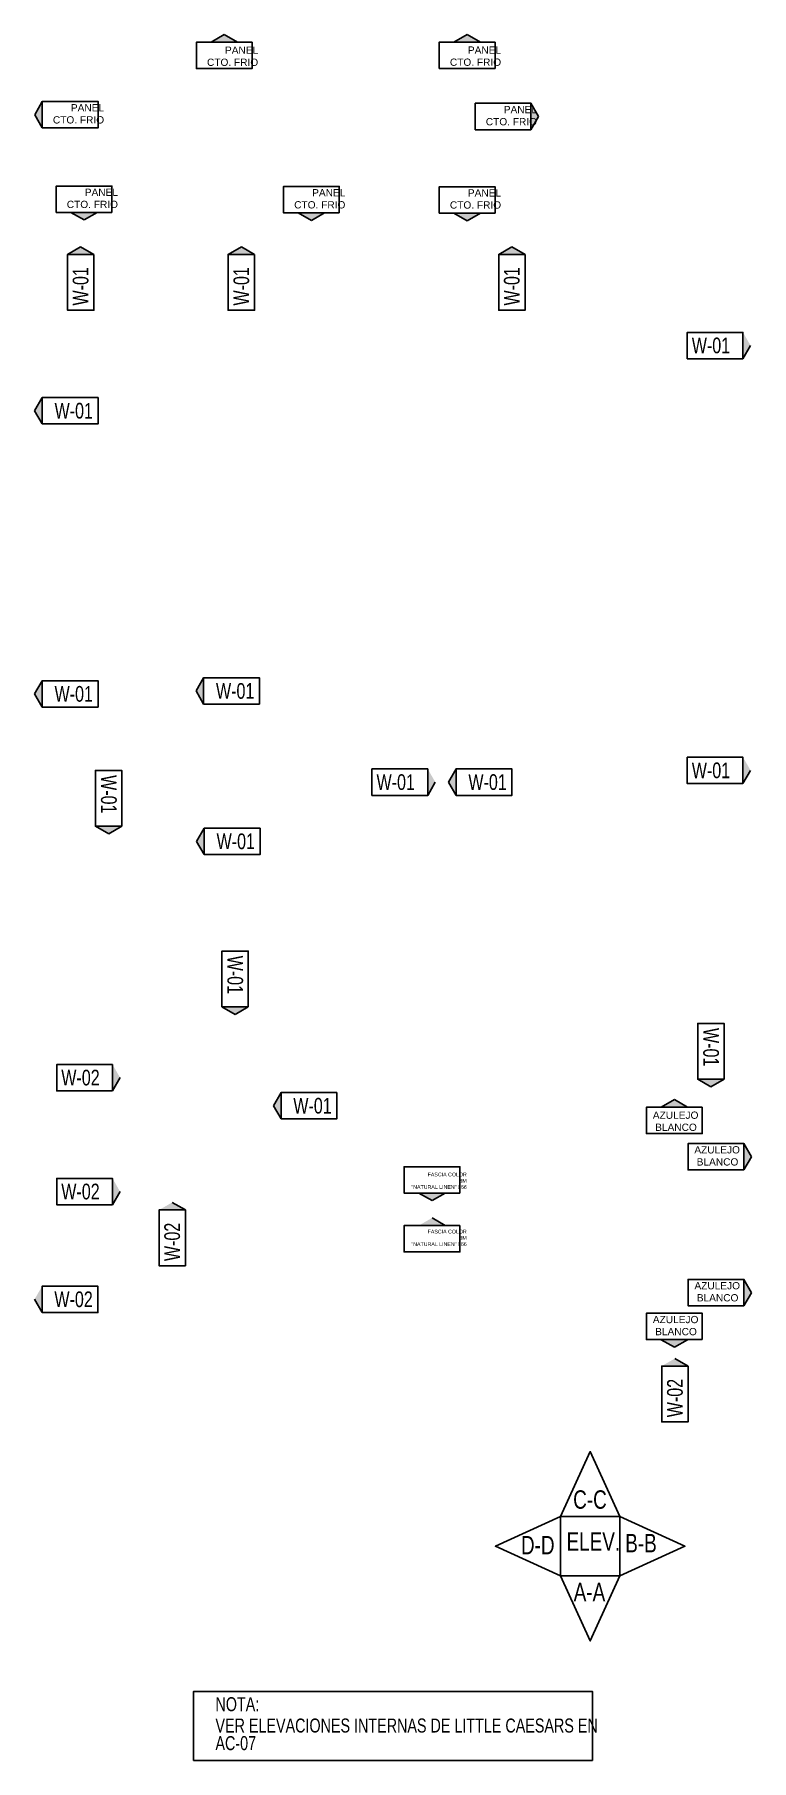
# Model space of a CAD drawing. Header units: metres. Extents: x 289 to 442, y 174 to 231.
# Drawn here: x 433.86 to 442.16, y 182.65 to 202.65 of the extents above; entities that cross this region are included whole.
import ezdxf

# ---------------------------------------------------------------- set-up
doc = ezdxf.new("R2010")
doc.units = ezdxf.units.M
for name, color, linetype in [('A-Acabados en Muros', 2, 'Continuous'), ('A-Acabados en Pared', 1, 'Continuous'), ('Textos Acabado de Pisos', 7, 'Continuous')]:
    doc.layers.add(name, color=color, linetype=linetype)
doc.styles.add('Hidro', font='arial.ttf', dxfattribs={"height": 0.15})
doc.styles.add('SWISS', font='swisscl.ttf')

msp = doc.modelspace()

# ---------------------------------------------------------------- hatches: boundary and pattern name
at = {"layer": 'A-Acabados en Muros', "linetype": 'Continuous'}
h = msp.add_hatch(color=2, dxfattribs=at)
h.dxf.hatch_style = 1
h.paths.add_polyline_path([(435.904, 202.557), (436.209, 202.557), (436.057, 202.646)])
h = msp.add_hatch(color=2, dxfattribs=at)
h.dxf.hatch_style = 1
h.paths.add_polyline_path([(438.718, 202.558), (439.024, 202.558), (438.871, 202.647)])
h = msp.add_hatch(color=2, dxfattribs=at)
h.dxf.hatch_style = 1
h.paths.add_polyline_path([(433.949, 201.565), (433.949, 201.871), (433.861, 201.718)])
h = msp.add_hatch(color=2, dxfattribs=at)
h.dxf.hatch_style = 1
h.paths.add_polyline_path([(439.61, 201.544), (439.61, 201.85), (439.698, 201.697)])
h = msp.add_hatch(color=2, dxfattribs=at)
h.dxf.hatch_style = 1
h.paths.add_polyline_path([(434.28, 200.586), (434.585, 200.586), (434.433, 200.498)])
h = msp.add_hatch(color=2, dxfattribs=at)
h.dxf.hatch_style = 1
h.paths.add_polyline_path([(436.914, 200.58), (437.22, 200.58), (437.067, 200.492)])
h = msp.add_hatch(color=2, dxfattribs=at)
h.dxf.hatch_style = 1
h.paths.add_polyline_path([(438.718, 200.578), (439.024, 200.578), (438.871, 200.49)])
h = msp.add_hatch(color=2, dxfattribs=at)
h.dxf.hatch_style = 1
h.paths.add_polyline_path([(434.393, 200.187), (434.241, 200.099), (434.546, 200.099)])
h = msp.add_hatch(color=2, dxfattribs=at)
h.dxf.hatch_style = 1
h.paths.add_polyline_path([(436.255, 200.187), (436.102, 200.099), (436.408, 200.099)])
h = msp.add_hatch(color=2, dxfattribs=at)
h.dxf.hatch_style = 1
h.paths.add_polyline_path([(439.389, 200.187), (439.236, 200.099), (439.541, 200.099)])
h = msp.add_hatch(color=2, dxfattribs=at)
h.dxf.hatch_style = 1
h.paths.add_polyline_path([(442.154, 199.044), (442.066, 199.196), (442.066, 198.891)])
h = msp.add_hatch(color=2, dxfattribs=at)
h.dxf.hatch_style = 1
h.paths.add_polyline_path([(433.949, 198.136), (433.949, 198.441), (433.86, 198.288)])
h = msp.add_hatch(color=2, dxfattribs=at)
h.dxf.hatch_style = 1
h.paths.add_polyline_path([(433.949, 194.855), (433.949, 195.161), (433.86, 195.008)])
h = msp.add_hatch(color=2, dxfattribs=at)
h.dxf.hatch_style = 1
h.paths.add_polyline_path([(435.818, 194.89), (435.818, 195.195), (435.73, 195.042)])
h = msp.add_hatch(color=2, dxfattribs=at)
h.dxf.hatch_style = 1
h.paths.add_polyline_path([(438.502, 193.986), (438.414, 194.139), (438.414, 193.833)])
h = msp.add_hatch(color=2, dxfattribs=at)
h.dxf.hatch_style = 1
h.paths.add_polyline_path([(438.743, 193.833), (438.743, 194.139), (438.655, 193.986)])
h = msp.add_hatch(color=2, dxfattribs=at)
h.dxf.hatch_style = 1
h.paths.add_polyline_path([(442.154, 194.122), (442.066, 194.275), (442.066, 193.969)])
h = msp.add_hatch(color=2, dxfattribs=at)
h.dxf.hatch_style = 1
h.paths.add_polyline_path([(434.871, 193.476), (434.565, 193.476), (434.718, 193.388)])
h = msp.add_hatch(color=2, dxfattribs=at)
h.dxf.hatch_style = 1
h.paths.add_polyline_path([(435.826, 193.147), (435.826, 193.452), (435.737, 193.3)])
h = msp.add_hatch(color=2, dxfattribs=at)
h.dxf.hatch_style = 1
h.paths.add_polyline_path([(436.334, 191.384), (436.029, 191.384), (436.182, 191.296)])
h = msp.add_hatch(color=2, dxfattribs=at)
h.dxf.hatch_style = 1
h.paths.add_polyline_path([(434.85, 190.563), (434.762, 190.715), (434.762, 190.41)])
h = msp.add_hatch(color=2, dxfattribs=at)
h.dxf.hatch_style = 1
h.paths.add_polyline_path([(441.847, 190.545), (441.542, 190.545), (441.695, 190.457)])
h = msp.add_hatch(color=2, dxfattribs=at)
h.dxf.hatch_style = 1
h.paths.add_polyline_path([(436.715, 190.085), (436.715, 190.39), (436.627, 190.237)])
h = msp.add_hatch(color=2, dxfattribs=at)
h.dxf.hatch_style = 1
h.paths.add_polyline_path([(441.118, 190.221), (441.424, 190.221), (441.271, 190.309)])
h = msp.add_hatch(color=2, dxfattribs=at)
h.dxf.hatch_style = 1
h.paths.add_polyline_path([(442.076, 189.494), (442.076, 189.799), (442.164, 189.647)])
h = msp.add_hatch(color=2, dxfattribs=at)
h.dxf.hatch_style = 1
h.paths.add_polyline_path([(434.85, 189.243), (434.762, 189.396), (434.762, 189.09)])
h = msp.add_hatch(color=2, dxfattribs=at)
h.dxf.hatch_style = 1
h.paths.add_polyline_path([(438.311, 189.226), (438.617, 189.226), (438.464, 189.138)])
h = msp.add_hatch(color=2, dxfattribs=at)
h.dxf.hatch_style = 1
h.paths.add_polyline_path([(435.454, 189.118), (435.302, 189.03), (435.607, 189.03)])
h = msp.add_hatch(color=2, dxfattribs=at)
h.dxf.hatch_style = 1
h.paths.add_polyline_path([(438.311, 188.85), (438.617, 188.85), (438.464, 188.938)])
h = msp.add_hatch(color=2, dxfattribs=at)
h.dxf.hatch_style = 1
h.paths.add_polyline_path([(433.859, 187.995), (433.947, 188.147), (433.947, 187.842)])
h = msp.add_hatch(color=2, dxfattribs=at)
h.dxf.hatch_style = 1
h.paths.add_polyline_path([(442.076, 187.92), (442.076, 188.225), (442.165, 188.072)])
h = msp.add_hatch(color=2, dxfattribs=at)
h.dxf.hatch_style = 1
h.paths.add_polyline_path([(441.118, 187.527), (441.424, 187.527), (441.271, 187.439)])
h = msp.add_hatch(color=2, dxfattribs=at)
h.dxf.hatch_style = 1
h.paths.add_polyline_path([(441.278, 187.31), (441.125, 187.222), (441.43, 187.222)])

# ---------------------------------------------------------------- linework, layer by layer
at = {"layer": 'A-Acabados en Muros', "color": 2, "linetype": 'Continuous'}
for points, elevation in [([(436.38, 202.557), (436.38, 202.252), (435.734, 202.252), (435.734, 202.557)], 2.948), ([(439.194, 202.558), (439.194, 202.253), (438.548, 202.253), (438.548, 202.558)], 2.948), ([(433.949, 201.565), (433.949, 201.871), (434.595, 201.871), (434.595, 201.565)], 2.948), ([(439.61, 201.544), (439.61, 201.85), (438.964, 201.85), (438.964, 201.544)], 2.948), ([(434.756, 200.586), (434.756, 200.891), (434.11, 200.891), (434.11, 200.586)], 2.948), ([(437.39, 200.58), (437.39, 200.886), (436.744, 200.886), (436.744, 200.58)], 2.948), ([(439.194, 200.579), (439.194, 200.884), (438.548, 200.884), (438.548, 200.579)], 2.948), ([(434.546, 200.099), (434.241, 200.099), (434.241, 199.453), (434.546, 199.453)], 2.948), ([(436.408, 200.099), (436.102, 200.099), (436.102, 199.453), (436.408, 199.453)], 2.948), ([(439.541, 200.099), (439.236, 200.099), (439.236, 199.453), (439.541, 199.453)], 2.948), ([(442.066, 198.891), (442.066, 199.196), (441.42, 199.196), (441.42, 198.891)], 2.948), ([(433.949, 198.136), (433.949, 198.441), (434.595, 198.441), (434.595, 198.136)], 2.948), ([(433.949, 194.855), (433.949, 195.161), (434.595, 195.161), (434.595, 194.855)], 2.948), ([(435.818, 194.89), (435.818, 195.195), (436.464, 195.195), (436.464, 194.89)], 2.948), ([(438.414, 193.833), (438.414, 194.139), (437.768, 194.139), (437.768, 193.833)], 2.948), ([(438.743, 193.833), (438.743, 194.139), (439.389, 194.139), (439.389, 193.833)], 2.948), ([(442.066, 193.969), (442.066, 194.275), (441.42, 194.275), (441.42, 193.969)], 2.948), ([(434.871, 193.476), (434.565, 193.476), (434.565, 194.122), (434.87, 194.122)], 5.896), ([(435.826, 193.147), (435.826, 193.452), (436.472, 193.452), (436.472, 193.147)], 2.948), ([(436.334, 191.384), (436.029, 191.384), (436.029, 192.03), (436.334, 192.03)], 2.948), ([(441.847, 190.545), (441.542, 190.545), (441.542, 191.191), (441.847, 191.191)], 2.948), ([(434.762, 190.41), (434.762, 190.715), (434.116, 190.715), (434.116, 190.41)], 2.948), ([(436.715, 190.085), (436.715, 190.39), (437.361, 190.39), (437.361, 190.085)], 2.948), ([(441.594, 190.221), (441.594, 189.915), (440.948, 189.915), (440.948, 190.221)], 2.948), ([(442.076, 189.494), (442.076, 189.799), (441.43, 189.799), (441.43, 189.494)], 2.948), ([(434.762, 189.09), (434.762, 189.396), (434.116, 189.396), (434.116, 189.09)], 2.948), ([(438.787, 189.226), (438.787, 189.531), (438.141, 189.531), (438.141, 189.226)], 2.948), ([(435.607, 189.03), (435.302, 189.03), (435.302, 188.384), (435.607, 188.384)], 2.948), ([(438.787, 188.85), (438.787, 188.544), (438.141, 188.544), (438.141, 188.85)], 2.948), ([(433.947, 187.842), (433.947, 188.147), (434.593, 188.147), (434.593, 187.842)], 2.948), ([(442.076, 187.92), (442.076, 188.225), (441.43, 188.225), (441.43, 187.92)], 2.948), ([(441.594, 187.528), (441.594, 187.833), (440.948, 187.833), (440.948, 187.528)], 2.948), ([(441.43, 187.222), (441.125, 187.222), (441.125, 186.575), (441.43, 186.575)], 2.948)]:
    msp.add_lwpolyline(points, close=True, dxfattribs=dict(at, elevation=elevation))
for points, elevation in [([(435.904, 202.557), (436.057, 202.646)], 2.948), ([(436.209, 202.557), (436.057, 202.646)], 2.948), ([(438.718, 202.558), (438.871, 202.647)], 2.948), ([(439.024, 202.558), (438.871, 202.647)], 2.948), ([(433.949, 201.871), (433.861, 201.718)], 2.948), ([(439.61, 201.85), (439.698, 201.697)], 2.948), ([(433.949, 201.565), (433.861, 201.718)], 2.948), ([(439.61, 201.544), (439.698, 201.697)], 2.948), ([(434.28, 200.586), (434.433, 200.498)], 2.948), ([(434.585, 200.586), (434.433, 200.498)], 2.948), ([(436.914, 200.58), (437.067, 200.492)], 2.948), ([(437.22, 200.58), (437.067, 200.492)], 2.948), ([(438.718, 200.578), (438.871, 200.49)], 2.948), ([(439.024, 200.578), (438.871, 200.49)], 2.948), ([(434.241, 200.099), (434.393, 200.187)], 2.948), ([(434.546, 200.099), (434.393, 200.187)], 2.948), ([(436.102, 200.099), (436.255, 200.187)], 2.948), ([(436.408, 200.099), (436.255, 200.187)], 2.948), ([(439.236, 200.099), (439.389, 200.187)], 2.948), ([(439.541, 200.099), (439.389, 200.187)], 2.948), ([(442.066, 198.891), (442.154, 199.044)], 2.948), ([(433.949, 198.441), (433.86, 198.288)], 2.948), ([(433.949, 198.136), (433.86, 198.288)], 2.948), ([(433.949, 195.161), (433.86, 195.008)], 2.948), ([(435.818, 195.195), (435.73, 195.042)], 2.948), ([(433.949, 194.855), (433.86, 195.008)], 2.948), ([(435.818, 194.89), (435.73, 195.042)], 2.948), ([(438.743, 194.139), (438.655, 193.986)], 2.948), ([(438.414, 193.833), (438.502, 193.986)], 2.948), ([(438.743, 193.833), (438.655, 193.986)], 2.948), ([(442.066, 193.969), (442.154, 194.122)], 2.948), ([(434.565, 193.476), (434.718, 193.388)], 5.896), ([(434.871, 193.476), (434.718, 193.388)], 5.896), ([(435.826, 193.452), (435.737, 193.3)], 2.948), ([(435.826, 193.147), (435.737, 193.3)], 2.948), ([(436.029, 191.384), (436.182, 191.296)], 2.948), ([(436.334, 191.384), (436.182, 191.296)], 2.948), ([(434.762, 190.41), (434.85, 190.563)], 2.948), ([(441.542, 190.545), (441.695, 190.457)], 2.948), ([(441.847, 190.545), (441.695, 190.457)], 2.948), ([(436.715, 190.39), (436.627, 190.237)], 2.948), ([(436.715, 190.085), (436.627, 190.237)], 2.948), ([(441.118, 190.221), (441.271, 190.309)], 2.948), ([(441.424, 190.221), (441.271, 190.309)], 2.948), ([(442.076, 189.799), (442.164, 189.647)], 2.948), ([(442.076, 189.494), (442.164, 189.647)], 2.948), ([(434.762, 189.09), (434.85, 189.243)], 2.948), ([(438.311, 189.226), (438.464, 189.138)], 2.948), ([(438.617, 189.226), (438.464, 189.138)], 2.948), ([(435.607, 189.03), (435.454, 189.118)], 2.948), ([(438.617, 188.85), (438.464, 188.938)], 2.948), ([(442.076, 188.225), (442.165, 188.072)], 2.948), ([(433.947, 187.842), (433.859, 187.995)], 2.948), ([(442.076, 187.92), (442.165, 188.072)], 2.948), ([(441.118, 187.527), (441.271, 187.439)], 2.948), ([(441.424, 187.527), (441.271, 187.439)], 2.948), ([(441.43, 187.222), (441.278, 187.31)], 2.948)]:
    msp.add_lwpolyline(points, dxfattribs=dict(at, elevation=elevation))
at = {"layer": 'A-Acabados en Muros', "color": 1, "linetype": 'Continuous'}
for points in [[(439.953, 185.478), (440.296, 186.232), (440.639, 185.478), (439.953, 185.478)], [(439.953, 185.478), (439.199, 185.135), (439.953, 184.792), (439.953, 185.478)], [(440.639, 185.478), (441.393, 185.135), (440.639, 184.792), (440.639, 185.478)], [(439.953, 184.792), (440.296, 184.038), (440.639, 184.792), (439.953, 184.792)]]:
    msp.add_lwpolyline(points, dxfattribs=at)
at = {"layer": 'A-Acabados en Pared', "color": 8}
msp.add_lwpolyline([(435.701, 182.653), (440.321, 182.653), (440.321, 183.453), (435.701, 183.453)], close=True, dxfattribs=at)

# ---------------------------------------------------------------- texts
at = {"layer": 'A-Acabados en Muros', "color": 8, "linetype": 'Continuous', "style": 'SWISS'}
for s, height, rotation, p in [('W-01', 0.1815, 89.9997, (434.483, 199.507, 2.948)), ('W-01', 0.1815, 89.9997, (436.345, 199.507, 2.948)), ('W-01', 0.1815, 89.9997, (439.478, 199.507, 2.948)), ('W-01', 0.1815, 359.9997, (441.473, 198.954, 2.948)), ('W-01', 0.1815, 0.0003, (434.091, 198.198, 2.948)), ('W-01', 0.1815, 0.0003, (435.961, 194.952, 2.948)), ('W-01', 0.1815, 0.0003, (434.091, 194.918, 2.948)), ('W-01', 0.1815, 359.9997, (441.473, 194.032, 2.948)), ('W-01', 0.1815, 270.004, (434.629, 194.068, 5.896)), ('W-01', 0.1815, 359.9997, (437.821, 193.896, 2.948)), ('W-01', 0.1815, 0.0003, (438.885, 193.896, 2.948)), ('W-01', 0.1815, 0.0003, (435.968, 193.21, 2.948)), ('W-01', 0.1815, 270.004, (436.093, 191.976, 2.948)), ('W-01', 0.1815, 270.004, (441.606, 191.138, 2.948)), ('W-02', 0.1815, 359.9997, (434.169, 190.473, 2.948)), ('W-01', 0.1815, 0.0003, (436.857, 190.147, 2.948)), ('W-02', 0.1815, 359.9997, (434.169, 189.153, 2.948)), ('W-02', 0.1815, 89.9997, (435.544, 188.438, 2.948)), ('W-02', 0.1815, 0.0003, (434.089, 187.905, 2.948)), ('W-02', 0.1815, 89.9997, (441.368, 186.629, 2.948)), ('C-C', 0.2138, 0.0003, (440.099, 185.569)), ('D-D', 0.2138, 0.0003, (439.494, 185.041)), ('ELEV.', 0.2138, 0.0003, (440.022, 185.083)), ('B-B', 0.2138, 0.0003, (440.702, 185.064)), ('A-A', 0.2138, 0.0003, (440.105, 184.498)), ('NOTA:', 0.162, 0.0003, (435.955, 183.224)), ('VER ELEVACIONES INTERNAS DE LITTLE CAESARS EN ', 0.162, 0.0003, (435.955, 182.977)), ('AC-07', 0.162, 0.0003, (435.955, 182.773))]:
    msp.add_text(s, height=height, rotation=rotation, dxfattribs=at).set_placement(p)
at = {"layer": 'Textos Acabado de Pisos', "lineweight": 0, "style": 'Hidro'}
for s, insert, char_height, attachment_point in [('PANEL\\PCTO. FRIO', (436.45, 202.282, 2.948), 0.084, 9), ('PANEL\\PCTO. FRIO', (439.264, 202.283, 2.948), 0.084, 9), ('PANEL\\PCTO. FRIO', (434.665, 201.84, 2.948), 0.084, 3), ('PANEL\\PCTO. FRIO', (439.68, 201.819, 2.948), 0.084, 3), ('PANEL\\PCTO. FRIO', (434.826, 200.861, 2.948), 0.084, 3), ('PANEL\\PCTO. FRIO', (437.46, 200.856, 2.948), 0.084, 3), ('PANEL\\PCTO. FRIO', (439.264, 200.854, 2.948), 0.084, 3), ('\\pi0.14373;AZULEJO\\P\\pi0.17083;BLANCO', (440.878, 189.945, 2.948), 0.084, 7), ('\\pi0.14373;AZULEJO\\P\\pi0.17083;BLANCO', (441.359, 189.769, 2.948), 0.084, 1), ('FASCIA COLOR\\PBM  \\P"NATURAL LINEN" 966', (438.866, 189.463, 2.948), 0.04355, 3), ('FASCIA COLOR\\PBM  \\P"NATURAL LINEN" 966', (438.866, 188.612, 2.948), 0.04355, 9), ('\\pi0.14373;AZULEJO\\P\\pi0.17083;BLANCO', (441.36, 188.195, 2.948), 0.084, 1), ('\\pi0.14373;AZULEJO\\P\\pi0.17083;BLANCO', (440.878, 187.803, 2.948), 0.084, 1)]:
    msp.add_mtext_dynamic_manual_height_columns(s, width=0.81036, gutter_width=12.5, heights=[0], dxfattribs=dict(at, insert=insert, char_height=char_height, attachment_point=attachment_point))

doc.saveas('drawing.dxf')
